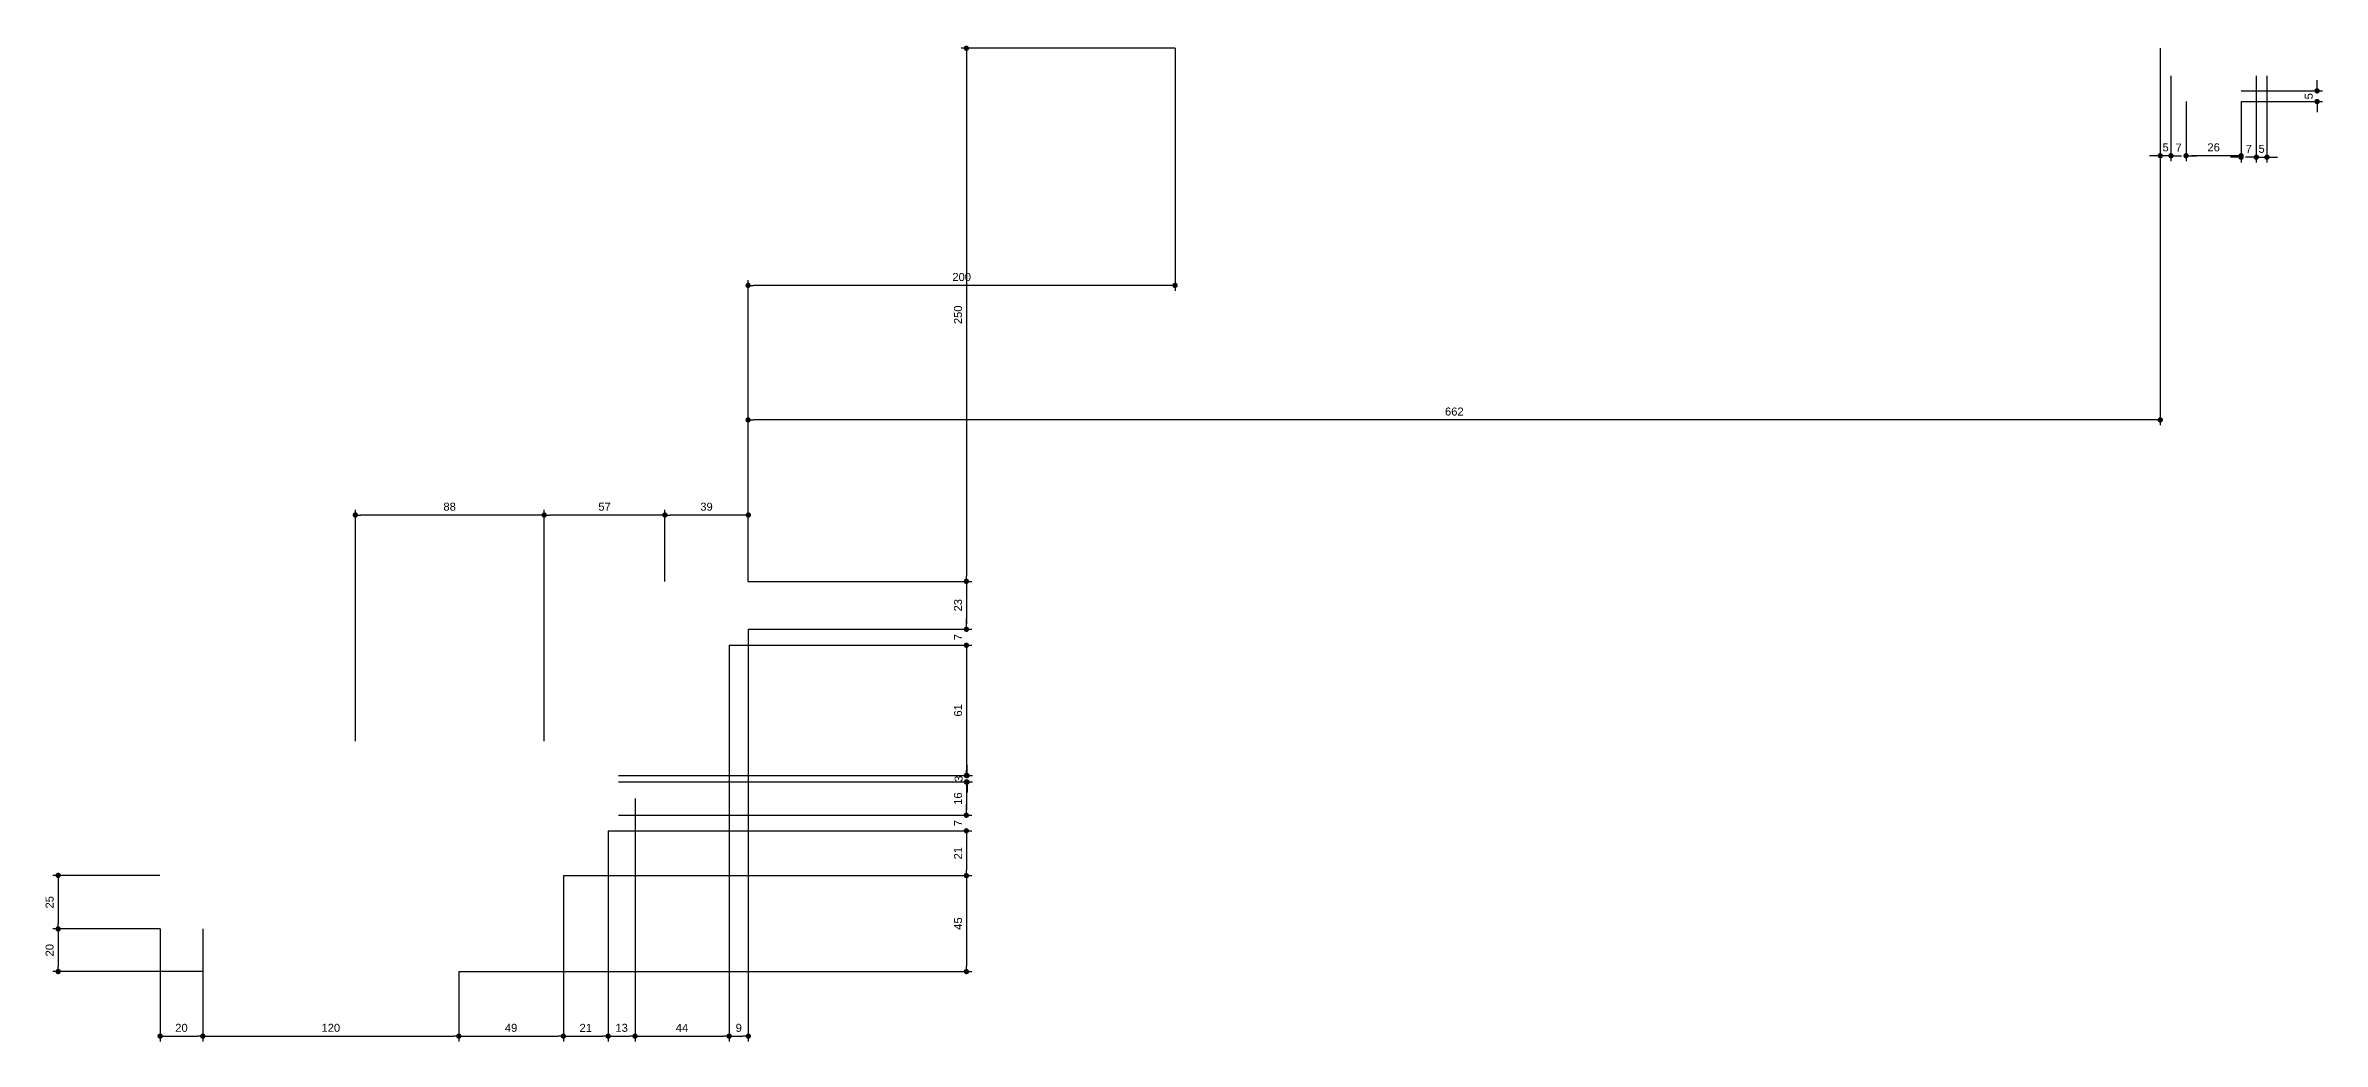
# Model space of a CAD drawing. Header units: inches. Extents: x 193287 to 241687, y 437648 to 550079.
# Drawn here: x 227096 to 228163, y 468530 to 468997 of the extents above; entities that cross this region are included whole.
import ezdxf

# ---------------------------------------------------------------- set-up
doc = ezdxf.new("R2010")
doc.units = ezdxf.units.IN
doc.header["$MEASUREMENT"] = 0
doc.layers.add('A-DIMESNION-1', color=7, linetype='Continuous')
doc.styles.get("Standard").update_dxf_attribs({"font": 'arial.ttf'})
doc.dimstyles.new('CQ 2.5', dxfattribs={"dimscale": 0.025, "dimtxt": 150, "dimasz": 100, "dimexe": 100, "dimexo": 0, "dimgap": 80, "dimtad": 1, "dimdec": 0, "dimzin": 0, "dimdsep": 46, "dimtxsty": 'Standard', "dimblk": 'DOT', "dimcen": 100, "dimclrd": 250, "dimclre": 250, "dimclrt": 3, "dimadec": 0, "dimazin": 0, "dimtfac": 1, "dimtdec": 0, "dimtofl": 0, "dimtmove": 0, "dimatfit": 3, "dimfxl": 1, "dimtolj": 1, "dimtzin": 0, "dimlwd": -1, "dimarcsym": 0})

# ---------------------------------------------------------------- blocks, each defined once
blk = doc.blocks.new('_Dot')
at = {"color": 0, "linetype": 'ByBlock', "lineweight": -2}
blk.add_line((-0.5, 0), (-1, 0), dxfattribs=at)
at = {"color": 0, "linetype": 'ByBlock', "const_width": 0.5}
blk.add_lwpolyline([(-0.25, 0, 1), (0.25, 0, 1)], format="xyb", close=True, dxfattribs=at)
blk = doc.blocks.new('*D4582')
at = {"layer": 'A-DIMESNION-1', "color": 250, "ltscale": 0.05, "transparency": 16777216}
for p, q in [((222487.4, 431751.1), (222487.4, 431753.6)), ((222487.4, 431741.1), (222487.4, 431738.6))]:
    blk.add_line(p, q, dxfattribs=at)
at = {"layer": 'A-DIMESNION-1', "color": 250, "lineweight": -2, "ltscale": 0.05, "transparency": 16777216}
for p, q in [((222451.8, 431748.6), (222489.9, 431748.6)), ((222451.8, 431743.6), (222489.9, 431743.6))]:
    blk.add_line(p, q, dxfattribs=at)
at = {"layer": 'Defpoints', "color": 0, "linetype": 'Continuous', "ltscale": 0.05, "transparency": 16777216}
for p in [(222451.8, 431748.6, 0), (222451.8, 431743.6, 0), (222487.4, 431743.6)]:
    blk.add_point(p, dxfattribs=at)
at = {"layer": 'A-DIMESNION-1', "color": 250, "linetype": 'Continuous', "ltscale": 0.05, "transparency": 16777216, "xscale": 2.5, "yscale": 2.5, "zscale": 2.5}
for p, rotation in [((222487.4, 431748.6), 270), ((222487.4, 431743.6), 90)]:
    blk.add_blockref('_Dot', p, dxfattribs=dict(at, rotation=rotation))
at = {"layer": 'A-DIMESNION-1', "color": 3, "linetype": 'Continuous', "ltscale": 0.05, "transparency": 16777216, "insert": (222483.5, 431746.1), "char_height": 3.75, "attachment_point": 5, "rotation": 90}
blk.add_mtext('\\A1;5', dxfattribs=at)
blk = doc.blocks.new('*D4581')
at = {"layer": 'A-DIMESNION-1', "color": 250, "lineweight": -2, "ltscale": 0.05, "transparency": 16777216}
for p, q in [((222458.9, 431755.7), (222458.9, 431715)), ((222463.9, 431755.7), (222463.9, 431715))]:
    blk.add_line(p, q, dxfattribs=at)
at = {"layer": 'A-DIMESNION-1', "color": 250, "ltscale": 0.05, "transparency": 16777216}
for p, q in [((222456.4, 431717.5), (222453.9, 431717.5)), ((222466.4, 431717.5), (222468.9, 431717.5))]:
    blk.add_line(p, q, dxfattribs=at)
at = {"layer": 'Defpoints', "color": 0, "linetype": 'Continuous', "ltscale": 0.05, "transparency": 16777216}
for p in [(222458.9, 431755.7, 0), (222463.9, 431755.7, 0), (222458.9, 431717.5)]:
    blk.add_point(p, dxfattribs=at)
at = {"layer": 'A-DIMESNION-1', "color": 250, "linetype": 'Continuous', "ltscale": 0.05, "transparency": 16777216, "xscale": 2.5, "yscale": 2.5, "zscale": 2.5}
blk.add_blockref('_Dot', (222458.9, 431717.5), dxfattribs=at)
at = {"layer": 'A-DIMESNION-1', "color": 250, "linetype": 'Continuous', "ltscale": 0.05, "transparency": 16777216, "xscale": 2.5, "yscale": 2.5, "zscale": 2.5, "rotation": 180}
blk.add_blockref('_Dot', (222463.9, 431717.5), dxfattribs=at)
at = {"layer": 'A-DIMESNION-1', "color": 3, "linetype": 'Continuous', "ltscale": 0.05, "transparency": 16777216, "insert": (222461.4, 431721.4), "char_height": 3.75, "attachment_point": 5}
blk.add_mtext('\\A1;5', dxfattribs=at)
blk = doc.blocks.new('*D4580')
at = {"layer": 'A-DIMESNION-1', "color": 250, "lineweight": -2, "ltscale": 0.05, "transparency": 16777216}
for p, q in [((222458.9, 431755.7), (222458.9, 431715)), ((222451.8, 431743.6), (222451.8, 431715))]:
    blk.add_line(p, q, dxfattribs=at)
at = {"layer": 'A-DIMESNION-1', "color": 250, "ltscale": 0.05, "transparency": 16777216}
for p, q in [((222449.3, 431717.5), (222446.8, 431717.5)), ((222461.4, 431717.5), (222463.9, 431717.5))]:
    blk.add_line(p, q, dxfattribs=at)
at = {"layer": 'Defpoints', "color": 0, "linetype": 'Continuous', "ltscale": 0.05, "transparency": 16777216}
for p in [(222458.9, 431755.7, 0), (222451.8, 431743.6), (222451.8, 431717.5)]:
    blk.add_point(p, dxfattribs=at)
at = {"layer": 'A-DIMESNION-1', "color": 250, "linetype": 'Continuous', "ltscale": 0.05, "transparency": 16777216, "xscale": 2.5, "yscale": 2.5, "zscale": 2.5}
blk.add_blockref('_Dot', (222451.8, 431717.5), dxfattribs=at)
at = {"layer": 'A-DIMESNION-1', "color": 250, "linetype": 'Continuous', "ltscale": 0.05, "transparency": 16777216, "xscale": 2.5, "yscale": 2.5, "zscale": 2.5, "rotation": 180}
blk.add_blockref('_Dot', (222458.9, 431717.5), dxfattribs=at)
at = {"layer": 'A-DIMESNION-1', "color": 3, "linetype": 'Continuous', "ltscale": 0.05, "transparency": 16777216, "insert": (222455.4, 431721.4), "char_height": 3.75, "attachment_point": 5}
blk.add_mtext('\\A1;7', dxfattribs=at)
blk = doc.blocks.new('*D4579')
at = {"layer": 'A-DIMESNION-1', "color": 250, "lineweight": -2, "ltscale": 0.05, "transparency": 16777216}
for p, q in [((222426, 431743.6), (222426, 431715.7)), ((222451.8, 431743.6), (222451.8, 431715.7))]:
    blk.add_line(p, q, dxfattribs=at)
at = {"layer": 'A-DIMESNION-1', "color": 250, "ltscale": 0.05, "transparency": 16777216}
blk.add_line((222449.3, 431718.2), (222428.5, 431718.2), dxfattribs=at)
at = {"layer": 'Defpoints', "color": 0, "linetype": 'Continuous', "ltscale": 0.05, "transparency": 16777216}
for p in [(222426, 431743.6, 0), (222451.8, 431743.6), (222426, 431718.2)]:
    blk.add_point(p, dxfattribs=at)
at = {"layer": 'A-DIMESNION-1', "color": 250, "linetype": 'Continuous', "ltscale": 0.05, "transparency": 16777216, "xscale": 2.5, "yscale": 2.5, "zscale": 2.5, "rotation": 180}
blk.add_blockref('_Dot', (222426, 431718.2), dxfattribs=at)
at = {"layer": 'A-DIMESNION-1', "color": 250, "linetype": 'Continuous', "ltscale": 0.05, "transparency": 16777216, "xscale": 2.5, "yscale": 2.5, "zscale": 2.5}
blk.add_blockref('_Dot', (222451.8, 431718.2), dxfattribs=at)
at = {"layer": 'A-DIMESNION-1', "color": 3, "linetype": 'Continuous', "ltscale": 0.05, "transparency": 16777216, "insert": (222438.9, 431722.1), "char_height": 3.75, "attachment_point": 5}
blk.add_mtext('\\A1;26', dxfattribs=at)
blk = doc.blocks.new('*D4578')
at = {"layer": 'A-DIMESNION-1', "color": 250, "lineweight": -2, "ltscale": 0.05, "transparency": 16777216}
for p, q in [((222418.9, 431755.7), (222418.9, 431715.7)), ((222426, 431743.6), (222426, 431715.7))]:
    blk.add_line(p, q, dxfattribs=at)
at = {"layer": 'A-DIMESNION-1', "color": 250, "ltscale": 0.05, "transparency": 16777216}
for p, q in [((222416.4, 431718.2), (222413.9, 431718.2)), ((222428.5, 431718.2), (222431, 431718.2))]:
    blk.add_line(p, q, dxfattribs=at)
at = {"layer": 'Defpoints', "color": 0, "linetype": 'Continuous', "ltscale": 0.05, "transparency": 16777216}
for p in [(222418.9, 431755.7, 0), (222426, 431743.6, 0), (222418.9, 431718.2)]:
    blk.add_point(p, dxfattribs=at)
at = {"layer": 'A-DIMESNION-1', "color": 250, "linetype": 'Continuous', "ltscale": 0.05, "transparency": 16777216, "xscale": 2.5, "yscale": 2.5, "zscale": 2.5}
blk.add_blockref('_Dot', (222418.9, 431718.2), dxfattribs=at)
at = {"layer": 'A-DIMESNION-1', "color": 250, "linetype": 'Continuous', "ltscale": 0.05, "transparency": 16777216, "xscale": 2.5, "yscale": 2.5, "zscale": 2.5, "rotation": 180}
blk.add_blockref('_Dot', (222426, 431718.2), dxfattribs=at)
at = {"layer": 'A-DIMESNION-1', "color": 3, "linetype": 'Continuous', "ltscale": 0.05, "transparency": 16777216, "insert": (222422.5, 431722), "char_height": 3.75, "attachment_point": 5}
blk.add_mtext('\\A1;7', dxfattribs=at)
blk = doc.blocks.new('*D4577')
at = {"layer": 'A-DIMESNION-1', "color": 250, "lineweight": -2, "ltscale": 0.05, "transparency": 16777216}
for p, q in [((222413.9, 431755.7), (222413.9, 431715.7)), ((222418.9, 431755.7), (222418.9, 431715.7))]:
    blk.add_line(p, q, dxfattribs=at)
at = {"layer": 'A-DIMESNION-1', "color": 250, "ltscale": 0.05, "transparency": 16777216}
for p, q in [((222411.4, 431718.2), (222408.9, 431718.2)), ((222421.4, 431718.2), (222423.9, 431718.2))]:
    blk.add_line(p, q, dxfattribs=at)
at = {"layer": 'Defpoints', "color": 0, "linetype": 'Continuous', "ltscale": 0.05, "transparency": 16777216}
for p in [(222413.9, 431755.7, 0), (222418.9, 431755.7, 0), (222413.9, 431718.2)]:
    blk.add_point(p, dxfattribs=at)
at = {"layer": 'A-DIMESNION-1', "color": 250, "linetype": 'Continuous', "ltscale": 0.05, "transparency": 16777216, "xscale": 2.5, "yscale": 2.5, "zscale": 2.5}
blk.add_blockref('_Dot', (222413.9, 431718.2), dxfattribs=at)
at = {"layer": 'A-DIMESNION-1', "color": 250, "linetype": 'Continuous', "ltscale": 0.05, "transparency": 16777216, "xscale": 2.5, "yscale": 2.5, "zscale": 2.5, "rotation": 180}
blk.add_blockref('_Dot', (222418.9, 431718.2), dxfattribs=at)
at = {"layer": 'A-DIMESNION-1', "color": 3, "linetype": 'Continuous', "ltscale": 0.05, "transparency": 16777216, "insert": (222416.4, 431722.1), "char_height": 3.75, "attachment_point": 5}
blk.add_mtext('\\A1;5', dxfattribs=at)
blk = doc.blocks.new('*D4576')
at = {"layer": 'A-DIMESNION-1', "color": 250, "lineweight": -2, "ltscale": 0.05, "transparency": 16777216}
for p, q in [((221952.1, 431768.6), (221851.8, 431768.6)), ((221752, 431518.6), (221856.8, 431518.6))]:
    blk.add_line(p, q, dxfattribs=at)
at = {"layer": 'A-DIMESNION-1', "color": 250, "ltscale": 0.05, "transparency": 16777216}
blk.add_line((221854.3, 431766.1), (221854.3, 431521.1), dxfattribs=at)
at = {"layer": 'Defpoints', "color": 0, "linetype": 'Continuous', "ltscale": 0.05, "transparency": 16777216}
for p in [(221952.1, 431768.6, 0), (221752, 431518.6, 0), (221854.3, 431518.6)]:
    blk.add_point(p, dxfattribs=at)
at = {"layer": 'A-DIMESNION-1', "color": 250, "linetype": 'Continuous', "ltscale": 0.05, "transparency": 16777216, "xscale": 2.5, "yscale": 2.5, "zscale": 2.5}
for p, rotation in [((221854.3, 431768.6), 90), ((221854.3, 431518.6), 270)]:
    blk.add_blockref('_Dot', p, dxfattribs=dict(at, rotation=rotation))
at = {"layer": 'A-DIMESNION-1', "color": 3, "linetype": 'Continuous', "ltscale": 0.05, "transparency": 16777216, "insert": (221850.4, 431643.6), "char_height": 3.75, "attachment_point": 5, "rotation": 90}
blk.add_mtext('\\A1;250', dxfattribs=at)
blk = doc.blocks.new('*D4575')
at = {"layer": 'A-DIMESNION-1', "color": 250, "lineweight": -2, "ltscale": 0.05, "transparency": 16777216}
for p, q in [((221752, 431518.6), (221856.8, 431518.6)), ((221752, 431496.1), (221856.8, 431496.1))]:
    blk.add_line(p, q, dxfattribs=at)
at = {"layer": 'A-DIMESNION-1', "color": 250, "ltscale": 0.05, "transparency": 16777216}
blk.add_line((221854.3, 431516.1), (221854.3, 431498.6), dxfattribs=at)
at = {"layer": 'Defpoints', "color": 0, "linetype": 'Continuous', "ltscale": 0.05, "transparency": 16777216}
for p in [(221752, 431518.6, 0), (221752, 431496.1, 0), (221854.3, 431496.1)]:
    blk.add_point(p, dxfattribs=at)
at = {"layer": 'A-DIMESNION-1', "color": 250, "linetype": 'Continuous', "ltscale": 0.05, "transparency": 16777216, "xscale": 2.5, "yscale": 2.5, "zscale": 2.5}
for p, rotation in [((221854.3, 431518.6), 90), ((221854.3, 431496.1), 270)]:
    blk.add_blockref('_Dot', p, dxfattribs=dict(at, rotation=rotation))
at = {"layer": 'A-DIMESNION-1', "color": 3, "linetype": 'Continuous', "ltscale": 0.05, "transparency": 16777216, "insert": (221850.4, 431507.4), "char_height": 3.75, "attachment_point": 5, "rotation": 90}
blk.add_mtext('\\A1;23', dxfattribs=at)
blk = doc.blocks.new('*D4574')
at = {"layer": 'A-DIMESNION-1', "color": 250, "lineweight": -2, "ltscale": 0.05, "transparency": 16777216}
for p, q in [((221752, 431496.1), (221856.8, 431496.1)), ((221743.1, 431488.6), (221856.8, 431488.6))]:
    blk.add_line(p, q, dxfattribs=at)
at = {"layer": 'A-DIMESNION-1', "color": 250, "ltscale": 0.05, "transparency": 16777216}
for p, q in [((221854.3, 431498.6), (221854.3, 431501.1)), ((221854.3, 431486.1), (221854.3, 431483.6))]:
    blk.add_line(p, q, dxfattribs=at)
at = {"layer": 'Defpoints', "color": 0, "linetype": 'Continuous', "ltscale": 0.05, "transparency": 16777216}
for p in [(221752, 431496.1, 0), (221743.1, 431488.6, 0), (221854.3, 431488.6)]:
    blk.add_point(p, dxfattribs=at)
at = {"layer": 'A-DIMESNION-1', "color": 250, "linetype": 'Continuous', "ltscale": 0.05, "transparency": 16777216, "xscale": 2.5, "yscale": 2.5, "zscale": 2.5}
for p, rotation in [((221854.3, 431496.1), 270), ((221854.3, 431488.6), 90)]:
    blk.add_blockref('_Dot', p, dxfattribs=dict(at, rotation=rotation))
at = {"layer": 'A-DIMESNION-1', "color": 3, "linetype": 'Continuous', "ltscale": 0.05, "transparency": 16777216, "insert": (221850.4, 431492.4), "char_height": 3.75, "attachment_point": 5, "rotation": 90}
blk.add_mtext('\\A1;7', dxfattribs=at)
blk = doc.blocks.new('*D4573')
at = {"layer": 'A-DIMESNION-1', "color": 250, "lineweight": -2, "ltscale": 0.05, "transparency": 16777216}
for p, q in [((221743.1, 431488.6), (221856.8, 431488.6)), ((221691.2, 431427.5), (221856.8, 431427.5))]:
    blk.add_line(p, q, dxfattribs=at)
at = {"layer": 'A-DIMESNION-1', "color": 250, "ltscale": 0.05, "transparency": 16777216}
blk.add_line((221854.3, 431486.1), (221854.3, 431430), dxfattribs=at)
at = {"layer": 'Defpoints', "color": 0, "linetype": 'Continuous', "ltscale": 0.05, "transparency": 16777216}
for p in [(221743.1, 431488.6, 0), (221691.2, 431427.5, 0), (221854.3, 431427.5)]:
    blk.add_point(p, dxfattribs=at)
at = {"layer": 'A-DIMESNION-1', "color": 250, "linetype": 'Continuous', "ltscale": 0.05, "transparency": 16777216, "xscale": 2.5, "yscale": 2.5, "zscale": 2.5}
for p, rotation in [((221854.3, 431488.6), 90), ((221854.3, 431427.5), 270)]:
    blk.add_blockref('_Dot', p, dxfattribs=dict(at, rotation=rotation))
at = {"layer": 'A-DIMESNION-1', "color": 3, "linetype": 'Continuous', "ltscale": 0.05, "transparency": 16777216, "insert": (221850.4, 431458.1), "char_height": 3.75, "attachment_point": 5, "rotation": 90}
blk.add_mtext('\\A1;61', dxfattribs=at)
blk = doc.blocks.new('*D4572')
at = {"layer": 'A-DIMESNION-1', "color": 250, "ltscale": 0.05, "transparency": 16777216}
for p, q in [((221854.6, 431430), (221854.6, 431432.5)), ((221854.6, 431422), (221854.6, 431419.5))]:
    blk.add_line(p, q, dxfattribs=at)
at = {"layer": 'A-DIMESNION-1', "color": 250, "lineweight": -2, "ltscale": 0.05, "transparency": 16777216}
for p, q in [((221691.2, 431427.5), (221857.1, 431427.5)), ((221691.2, 431424.5), (221857.1, 431424.5))]:
    blk.add_line(p, q, dxfattribs=at)
at = {"layer": 'Defpoints', "color": 0, "linetype": 'Continuous', "ltscale": 0.05, "transparency": 16777216}
for p in [(221691.2, 431427.5, 0), (221691.2, 431424.5, 0), (221854.6, 431424.5)]:
    blk.add_point(p, dxfattribs=at)
at = {"layer": 'A-DIMESNION-1', "color": 250, "linetype": 'Continuous', "ltscale": 0.05, "transparency": 16777216, "xscale": 2.5, "yscale": 2.5, "zscale": 2.5}
for p, rotation in [((221854.6, 431427.5), 270), ((221854.6, 431424.5), 90)]:
    blk.add_blockref('_Dot', p, dxfattribs=dict(at, rotation=rotation))
at = {"layer": 'A-DIMESNION-1', "color": 3, "linetype": 'Continuous', "ltscale": 0.05, "transparency": 16777216, "insert": (221850.7, 431426), "char_height": 3.75, "attachment_point": 5, "rotation": 90}
blk.add_mtext('\\A1;3', dxfattribs=at)
blk = doc.blocks.new('*D4571')
at = {"layer": 'A-DIMESNION-1', "color": 250, "lineweight": -2, "ltscale": 0.05, "transparency": 16777216}
for p, q in [((221691.2, 431424.5), (221856.8, 431424.5)), ((221691.2, 431408.9), (221856.8, 431408.9))]:
    blk.add_line(p, q, dxfattribs=at)
at = {"layer": 'A-DIMESNION-1', "color": 250, "ltscale": 0.05, "transparency": 16777216}
blk.add_line((221854.3, 431422), (221854.3, 431411.4), dxfattribs=at)
at = {"layer": 'Defpoints', "color": 0, "linetype": 'Continuous', "ltscale": 0.05, "transparency": 16777216}
for p in [(221691.2, 431424.5, 0), (221691.2, 431408.9, 0), (221854.3, 431408.9)]:
    blk.add_point(p, dxfattribs=at)
at = {"layer": 'A-DIMESNION-1', "color": 250, "linetype": 'Continuous', "ltscale": 0.05, "transparency": 16777216, "xscale": 2.5, "yscale": 2.5, "zscale": 2.5}
for p, rotation in [((221854.3, 431424.5), 90), ((221854.3, 431408.9), 270)]:
    blk.add_blockref('_Dot', p, dxfattribs=dict(at, rotation=rotation))
at = {"layer": 'A-DIMESNION-1', "color": 3, "linetype": 'Continuous', "ltscale": 0.05, "transparency": 16777216, "insert": (221850.4, 431416.7), "char_height": 3.75, "attachment_point": 5, "rotation": 90}
blk.add_mtext('\\A1;16', dxfattribs=at)
blk = doc.blocks.new('*D4570')
at = {"layer": 'A-DIMESNION-1', "color": 250, "lineweight": -2, "ltscale": 0.05, "transparency": 16777216}
for p, q in [((221691.2, 431408.9), (221856.8, 431408.9)), ((221686.4, 431401.6), (221856.8, 431401.6))]:
    blk.add_line(p, q, dxfattribs=at)
at = {"layer": 'A-DIMESNION-1', "color": 250, "ltscale": 0.05, "transparency": 16777216}
for p, q in [((221854.3, 431411.4), (221854.3, 431413.9)), ((221854.3, 431399.1), (221854.3, 431396.6))]:
    blk.add_line(p, q, dxfattribs=at)
at = {"layer": 'Defpoints', "color": 0, "linetype": 'Continuous', "ltscale": 0.05, "transparency": 16777216}
for p in [(221691.2, 431408.9, 0), (221686.4, 431401.6, 0), (221854.3, 431401.6)]:
    blk.add_point(p, dxfattribs=at)
at = {"layer": 'A-DIMESNION-1', "color": 250, "linetype": 'Continuous', "ltscale": 0.05, "transparency": 16777216, "xscale": 2.5, "yscale": 2.5, "zscale": 2.5}
for p, rotation in [((221854.3, 431408.9), 270), ((221854.3, 431401.6), 90)]:
    blk.add_blockref('_Dot', p, dxfattribs=dict(at, rotation=rotation))
at = {"layer": 'A-DIMESNION-1', "color": 3, "linetype": 'Continuous', "ltscale": 0.05, "transparency": 16777216, "insert": (221850.4, 431405.2), "char_height": 3.75, "attachment_point": 5, "rotation": 90}
blk.add_mtext('\\A1;7', dxfattribs=at)
blk = doc.blocks.new('*D4569')
at = {"layer": 'A-DIMESNION-1', "color": 250, "lineweight": -2, "ltscale": 0.05, "transparency": 16777216}
for p, q in [((221686.4, 431401.6), (221856.8, 431401.6)), ((221665.4, 431380.6), (221856.8, 431380.6))]:
    blk.add_line(p, q, dxfattribs=at)
at = {"layer": 'A-DIMESNION-1', "color": 250, "ltscale": 0.05, "transparency": 16777216}
blk.add_line((221854.3, 431399.1), (221854.3, 431383.1), dxfattribs=at)
at = {"layer": 'Defpoints', "color": 0, "linetype": 'Continuous', "ltscale": 0.05, "transparency": 16777216}
for p in [(221686.4, 431401.6, 0), (221665.4, 431380.6, 0), (221854.3, 431380.6)]:
    blk.add_point(p, dxfattribs=at)
at = {"layer": 'A-DIMESNION-1', "color": 250, "linetype": 'Continuous', "ltscale": 0.05, "transparency": 16777216, "xscale": 2.5, "yscale": 2.5, "zscale": 2.5}
for p, rotation in [((221854.3, 431401.6), 90), ((221854.3, 431380.6), 270)]:
    blk.add_blockref('_Dot', p, dxfattribs=dict(at, rotation=rotation))
at = {"layer": 'A-DIMESNION-1', "color": 3, "linetype": 'Continuous', "ltscale": 0.05, "transparency": 16777216, "insert": (221850.4, 431391.1), "char_height": 3.75, "attachment_point": 5, "rotation": 90}
blk.add_mtext('\\A1;21', dxfattribs=at)
blk = doc.blocks.new('*D4568')
at = {"layer": 'A-DIMESNION-1', "color": 250, "lineweight": -2, "ltscale": 0.05, "transparency": 16777216}
for p, q in [((221665.4, 431380.6), (221856.8, 431380.6)), ((221616.4, 431335.6), (221856.8, 431335.6))]:
    blk.add_line(p, q, dxfattribs=at)
at = {"layer": 'A-DIMESNION-1', "color": 250, "ltscale": 0.05, "transparency": 16777216}
blk.add_line((221854.3, 431378.1), (221854.3, 431338.1), dxfattribs=at)
at = {"layer": 'Defpoints', "color": 0, "linetype": 'Continuous', "ltscale": 0.05, "transparency": 16777216}
for p in [(221665.4, 431380.6, 0), (221616.4, 431335.6, 0), (221854.3, 431335.6)]:
    blk.add_point(p, dxfattribs=at)
at = {"layer": 'A-DIMESNION-1', "color": 250, "linetype": 'Continuous', "ltscale": 0.05, "transparency": 16777216, "xscale": 2.5, "yscale": 2.5, "zscale": 2.5}
for p, rotation in [((221854.3, 431380.6), 90), ((221854.3, 431335.6), 270)]:
    blk.add_blockref('_Dot', p, dxfattribs=dict(at, rotation=rotation))
at = {"layer": 'A-DIMESNION-1', "color": 3, "linetype": 'Continuous', "ltscale": 0.05, "transparency": 16777216, "insert": (221850.4, 431358.1), "char_height": 3.75, "attachment_point": 5, "rotation": 90}
blk.add_mtext('\\A1;45', dxfattribs=at)
blk = doc.blocks.new('*D4567')
at = {"layer": 'A-DIMESNION-1', "color": 250, "lineweight": -2, "ltscale": 0.05, "transparency": 16777216}
for p, q in [((221713, 431518.6), (221713, 431552.2)), ((221752.1, 431518.6), (221752.1, 431552.2))]:
    blk.add_line(p, q, dxfattribs=at)
at = {"layer": 'A-DIMESNION-1', "color": 250, "ltscale": 0.05, "transparency": 16777216}
blk.add_line((221749.6, 431549.7), (221715.5, 431549.7), dxfattribs=at)
at = {"layer": 'Defpoints', "color": 0, "linetype": 'Continuous', "ltscale": 0.05, "transparency": 16777216}
for p in [(221713, 431549.7), (221713, 431518.6, 0), (221752.1, 431518.6)]:
    blk.add_point(p, dxfattribs=at)
at = {"layer": 'A-DIMESNION-1', "color": 250, "linetype": 'Continuous', "ltscale": 0.05, "transparency": 16777216, "xscale": 2.5, "yscale": 2.5, "zscale": 2.5, "rotation": 180}
blk.add_blockref('_Dot', (221713, 431549.7), dxfattribs=at)
at = {"layer": 'A-DIMESNION-1', "color": 250, "linetype": 'Continuous', "ltscale": 0.05, "transparency": 16777216, "xscale": 2.5, "yscale": 2.5, "zscale": 2.5}
blk.add_blockref('_Dot', (221752.1, 431549.7), dxfattribs=at)
at = {"layer": 'A-DIMESNION-1', "color": 3, "linetype": 'Continuous', "ltscale": 0.05, "transparency": 16777216, "insert": (221732.5, 431553.6), "char_height": 3.75, "attachment_point": 5}
blk.add_mtext('\\A1;39', dxfattribs=at)
blk = doc.blocks.new('*D4566')
at = {"layer": 'A-DIMESNION-1', "color": 250, "lineweight": -2, "ltscale": 0.05, "transparency": 16777216}
for p, q in [((221656.4, 431443.6), (221656.4, 431552.2)), ((221713, 431518.6), (221713, 431552.2))]:
    blk.add_line(p, q, dxfattribs=at)
at = {"layer": 'A-DIMESNION-1', "color": 250, "ltscale": 0.05, "transparency": 16777216}
blk.add_line((221710.5, 431549.7), (221658.9, 431549.7), dxfattribs=at)
at = {"layer": 'Defpoints', "color": 0, "linetype": 'Continuous', "ltscale": 0.05, "transparency": 16777216}
for p in [(221656.4, 431549.7), (221713, 431518.6, 0), (221656.4, 431443.6, 0)]:
    blk.add_point(p, dxfattribs=at)
at = {"layer": 'A-DIMESNION-1', "color": 250, "linetype": 'Continuous', "ltscale": 0.05, "transparency": 16777216, "xscale": 2.5, "yscale": 2.5, "zscale": 2.5, "rotation": 180}
blk.add_blockref('_Dot', (221656.4, 431549.7), dxfattribs=at)
at = {"layer": 'A-DIMESNION-1', "color": 250, "linetype": 'Continuous', "ltscale": 0.05, "transparency": 16777216, "xscale": 2.5, "yscale": 2.5, "zscale": 2.5}
blk.add_blockref('_Dot', (221713, 431549.7), dxfattribs=at)
at = {"layer": 'A-DIMESNION-1', "color": 3, "linetype": 'Continuous', "ltscale": 0.05, "transparency": 16777216, "insert": (221684.7, 431553.6), "char_height": 3.75, "attachment_point": 5}
blk.add_mtext('\\A1;57', dxfattribs=at)
blk = doc.blocks.new('*D4565')
at = {"layer": 'A-DIMESNION-1', "color": 250, "lineweight": -2, "ltscale": 0.05, "transparency": 16777216}
for p, q in [((221567.9, 431443.6), (221567.9, 431552.2)), ((221656.4, 431443.6), (221656.4, 431552.2))]:
    blk.add_line(p, q, dxfattribs=at)
at = {"layer": 'A-DIMESNION-1', "color": 250, "ltscale": 0.05, "transparency": 16777216}
blk.add_line((221653.9, 431549.7), (221570.4, 431549.7), dxfattribs=at)
at = {"layer": 'Defpoints', "color": 0, "linetype": 'Continuous', "ltscale": 0.05, "transparency": 16777216}
for p in [(221567.9, 431549.7), (221567.9, 431443.6, 0), (221656.4, 431443.6, 0)]:
    blk.add_point(p, dxfattribs=at)
at = {"layer": 'A-DIMESNION-1', "color": 250, "linetype": 'Continuous', "ltscale": 0.05, "transparency": 16777216, "xscale": 2.5, "yscale": 2.5, "zscale": 2.5, "rotation": 180}
blk.add_blockref('_Dot', (221567.9, 431549.7), dxfattribs=at)
at = {"layer": 'A-DIMESNION-1', "color": 250, "linetype": 'Continuous', "ltscale": 0.05, "transparency": 16777216, "xscale": 2.5, "yscale": 2.5, "zscale": 2.5}
blk.add_blockref('_Dot', (221656.4, 431549.7), dxfattribs=at)
at = {"layer": 'A-DIMESNION-1', "color": 3, "linetype": 'Continuous', "ltscale": 0.05, "transparency": 16777216, "insert": (221612.1, 431553.6), "char_height": 3.75, "attachment_point": 5}
blk.add_mtext('\\A1;88', dxfattribs=at)
blk = doc.blocks.new('*D4564')
at = {"layer": 'A-DIMESNION-1', "color": 250, "lineweight": -2, "ltscale": 0.05, "transparency": 16777216}
for p, q in [((221476.3, 431380.7), (221426.1, 431380.7)), ((221476.4, 431355.6), (221426.1, 431355.6))]:
    blk.add_line(p, q, dxfattribs=at)
at = {"layer": 'A-DIMESNION-1', "color": 250, "ltscale": 0.05, "transparency": 16777216}
blk.add_line((221428.6, 431378.2), (221428.6, 431358.1), dxfattribs=at)
at = {"layer": 'Defpoints', "color": 0, "linetype": 'Continuous', "ltscale": 0.05, "transparency": 16777216}
for p in [(221476.3, 431380.7, 0), (221428.6, 431355.6), (221476.4, 431355.6, 0)]:
    blk.add_point(p, dxfattribs=at)
at = {"layer": 'A-DIMESNION-1', "color": 250, "linetype": 'Continuous', "ltscale": 0.05, "transparency": 16777216, "xscale": 2.5, "yscale": 2.5, "zscale": 2.5}
for p, rotation in [((221428.6, 431380.7), 90), ((221428.6, 431355.6), 270)]:
    blk.add_blockref('_Dot', p, dxfattribs=dict(at, rotation=rotation))
at = {"layer": 'A-DIMESNION-1', "color": 3, "linetype": 'Continuous', "ltscale": 0.05, "transparency": 16777216, "insert": (221424.6, 431368.1), "char_height": 3.75, "attachment_point": 5, "rotation": 90}
blk.add_mtext('\\A1;25', dxfattribs=at)
blk = doc.blocks.new('*D4563')
at = {"layer": 'A-DIMESNION-1', "color": 250, "lineweight": -2, "ltscale": 0.05, "transparency": 16777216}
for p, q in [((221476.4, 431355.6), (221426.1, 431355.6)), ((221496.4, 431335.6), (221426.1, 431335.6))]:
    blk.add_line(p, q, dxfattribs=at)
at = {"layer": 'A-DIMESNION-1', "color": 250, "ltscale": 0.05, "transparency": 16777216}
blk.add_line((221428.6, 431353.1), (221428.6, 431338.1), dxfattribs=at)
at = {"layer": 'Defpoints', "color": 0, "linetype": 'Continuous', "ltscale": 0.05, "transparency": 16777216}
for p in [(221476.4, 431355.6, 0), (221428.6, 431335.6), (221496.4, 431335.6, 0)]:
    blk.add_point(p, dxfattribs=at)
at = {"layer": 'A-DIMESNION-1', "color": 250, "linetype": 'Continuous', "ltscale": 0.05, "transparency": 16777216, "xscale": 2.5, "yscale": 2.5, "zscale": 2.5}
for p, rotation in [((221428.6, 431355.6), 90), ((221428.6, 431335.6), 270)]:
    blk.add_blockref('_Dot', p, dxfattribs=dict(at, rotation=rotation))
at = {"layer": 'A-DIMESNION-1', "color": 3, "linetype": 'Continuous', "ltscale": 0.05, "transparency": 16777216, "insert": (221424.6, 431345.6), "char_height": 3.75, "attachment_point": 5, "rotation": 90}
blk.add_mtext('\\A1;20', dxfattribs=at)
blk = doc.blocks.new('*D4562')
at = {"layer": 'A-DIMESNION-1', "color": 250, "lineweight": -2, "ltscale": 0.05, "transparency": 16777216}
for p, q in [((221476.4, 431355.6), (221476.4, 431302.8)), ((221496.4, 431355.6), (221496.4, 431302.8))]:
    blk.add_line(p, q, dxfattribs=at)
at = {"layer": 'A-DIMESNION-1', "color": 250, "ltscale": 0.05, "transparency": 16777216}
blk.add_line((221478.9, 431305.3), (221493.9, 431305.3), dxfattribs=at)
at = {"layer": 'Defpoints', "color": 0, "linetype": 'Continuous', "ltscale": 0.05, "transparency": 16777216}
for p in [(221476.4, 431355.6), (221496.4, 431355.6, 0), (221496.4, 431305.3)]:
    blk.add_point(p, dxfattribs=at)
at = {"layer": 'A-DIMESNION-1', "color": 250, "linetype": 'Continuous', "ltscale": 0.05, "transparency": 16777216, "xscale": 2.5, "yscale": 2.5, "zscale": 2.5, "rotation": 180}
blk.add_blockref('_Dot', (221476.4, 431305.3), dxfattribs=at)
at = {"layer": 'A-DIMESNION-1', "color": 250, "linetype": 'Continuous', "ltscale": 0.05, "transparency": 16777216, "xscale": 2.5, "yscale": 2.5, "zscale": 2.5}
blk.add_blockref('_Dot', (221496.4, 431305.3), dxfattribs=at)
at = {"layer": 'A-DIMESNION-1', "color": 3, "linetype": 'Continuous', "ltscale": 0.05, "transparency": 16777216, "insert": (221486.4, 431309.2), "char_height": 3.75, "attachment_point": 5}
blk.add_mtext('\\A1;20', dxfattribs=at)
blk = doc.blocks.new('*D4561')
at = {"layer": 'A-DIMESNION-1', "color": 250, "lineweight": -2, "ltscale": 0.05, "transparency": 16777216}
for p, q in [((221496.4, 431355.6), (221496.4, 431302.8)), ((221616.4, 431335.6), (221616.4, 431302.8))]:
    blk.add_line(p, q, dxfattribs=at)
at = {"layer": 'A-DIMESNION-1', "color": 250, "ltscale": 0.05, "transparency": 16777216}
blk.add_line((221498.9, 431305.3), (221613.9, 431305.3), dxfattribs=at)
at = {"layer": 'Defpoints', "color": 0, "linetype": 'Continuous', "ltscale": 0.05, "transparency": 16777216}
for p in [(221496.4, 431355.6, 0), (221616.4, 431335.6), (221616.4, 431305.3)]:
    blk.add_point(p, dxfattribs=at)
at = {"layer": 'A-DIMESNION-1', "color": 250, "linetype": 'Continuous', "ltscale": 0.05, "transparency": 16777216, "xscale": 2.5, "yscale": 2.5, "zscale": 2.5, "rotation": 180}
blk.add_blockref('_Dot', (221496.4, 431305.3), dxfattribs=at)
at = {"layer": 'A-DIMESNION-1', "color": 250, "linetype": 'Continuous', "ltscale": 0.05, "transparency": 16777216, "xscale": 2.5, "yscale": 2.5, "zscale": 2.5}
blk.add_blockref('_Dot', (221616.4, 431305.3), dxfattribs=at)
at = {"layer": 'A-DIMESNION-1', "color": 3, "linetype": 'Continuous', "ltscale": 0.05, "transparency": 16777216, "insert": (221556.4, 431309.2), "char_height": 3.75, "attachment_point": 5}
blk.add_mtext('\\A1;120', dxfattribs=at)
blk = doc.blocks.new('*D4560')
at = {"layer": 'A-DIMESNION-1', "color": 250, "lineweight": -2, "ltscale": 0.05, "transparency": 16777216}
for p, q in [((221665.4, 431380.6), (221665.4, 431302.8)), ((221616.4, 431335.6), (221616.4, 431302.8))]:
    blk.add_line(p, q, dxfattribs=at)
at = {"layer": 'A-DIMESNION-1', "color": 250, "ltscale": 0.05, "transparency": 16777216}
blk.add_line((221618.9, 431305.3), (221662.9, 431305.3), dxfattribs=at)
at = {"layer": 'Defpoints', "color": 0, "linetype": 'Continuous', "ltscale": 0.05, "transparency": 16777216}
for p in [(221665.4, 431380.6, 0), (221616.4, 431335.6), (221665.4, 431305.3)]:
    blk.add_point(p, dxfattribs=at)
at = {"layer": 'A-DIMESNION-1', "color": 250, "linetype": 'Continuous', "ltscale": 0.05, "transparency": 16777216, "xscale": 2.5, "yscale": 2.5, "zscale": 2.5, "rotation": 180}
blk.add_blockref('_Dot', (221616.4, 431305.3), dxfattribs=at)
at = {"layer": 'A-DIMESNION-1', "color": 250, "linetype": 'Continuous', "ltscale": 0.05, "transparency": 16777216, "xscale": 2.5, "yscale": 2.5, "zscale": 2.5}
blk.add_blockref('_Dot', (221665.4, 431305.3), dxfattribs=at)
at = {"layer": 'A-DIMESNION-1', "color": 3, "linetype": 'Continuous', "ltscale": 0.05, "transparency": 16777216, "insert": (221640.9, 431309.2), "char_height": 3.75, "attachment_point": 5}
blk.add_mtext('\\A1;49', dxfattribs=at)
blk = doc.blocks.new('*D4559')
at = {"layer": 'A-DIMESNION-1', "color": 250, "lineweight": -2, "ltscale": 0.05, "transparency": 16777216}
for p, q in [((221686.4, 431401.6), (221686.4, 431302.8)), ((221665.4, 431380.6), (221665.4, 431302.8))]:
    blk.add_line(p, q, dxfattribs=at)
at = {"layer": 'A-DIMESNION-1', "color": 250, "ltscale": 0.05, "transparency": 16777216}
blk.add_line((221667.9, 431305.3), (221683.9, 431305.3), dxfattribs=at)
at = {"layer": 'Defpoints', "color": 0, "linetype": 'Continuous', "ltscale": 0.05, "transparency": 16777216}
for p in [(221686.4, 431401.6, 0), (221665.4, 431380.6, 0), (221686.4, 431305.3)]:
    blk.add_point(p, dxfattribs=at)
at = {"layer": 'A-DIMESNION-1', "color": 250, "linetype": 'Continuous', "ltscale": 0.05, "transparency": 16777216, "xscale": 2.5, "yscale": 2.5, "zscale": 2.5, "rotation": 180}
blk.add_blockref('_Dot', (221665.4, 431305.3), dxfattribs=at)
at = {"layer": 'A-DIMESNION-1', "color": 250, "linetype": 'Continuous', "ltscale": 0.05, "transparency": 16777216, "xscale": 2.5, "yscale": 2.5, "zscale": 2.5}
blk.add_blockref('_Dot', (221686.4, 431305.3), dxfattribs=at)
at = {"layer": 'A-DIMESNION-1', "color": 3, "linetype": 'Continuous', "ltscale": 0.05, "transparency": 16777216, "insert": (221675.9, 431309.2), "char_height": 3.75, "attachment_point": 5}
blk.add_mtext('\\A1;21', dxfattribs=at)
blk = doc.blocks.new('*D4558')
at = {"layer": 'A-DIMESNION-1', "color": 250, "lineweight": -2, "ltscale": 0.05, "transparency": 16777216}
for p, q in [((221699, 431416.7), (221699, 431302.8)), ((221686.4, 431401.6), (221686.4, 431302.8))]:
    blk.add_line(p, q, dxfattribs=at)
at = {"layer": 'A-DIMESNION-1', "color": 250, "ltscale": 0.05, "transparency": 16777216}
blk.add_line((221688.9, 431305.3), (221696.5, 431305.3), dxfattribs=at)
at = {"layer": 'Defpoints', "color": 0, "linetype": 'Continuous', "ltscale": 0.05, "transparency": 16777216}
for p in [(221699, 431416.7, 0), (221686.4, 431401.6, 0), (221699, 431305.3)]:
    blk.add_point(p, dxfattribs=at)
at = {"layer": 'A-DIMESNION-1', "color": 250, "linetype": 'Continuous', "ltscale": 0.05, "transparency": 16777216, "xscale": 2.5, "yscale": 2.5, "zscale": 2.5, "rotation": 180}
blk.add_blockref('_Dot', (221686.4, 431305.3), dxfattribs=at)
at = {"layer": 'A-DIMESNION-1', "color": 250, "linetype": 'Continuous', "ltscale": 0.05, "transparency": 16777216, "xscale": 2.5, "yscale": 2.5, "zscale": 2.5}
blk.add_blockref('_Dot', (221699, 431305.3), dxfattribs=at)
at = {"layer": 'A-DIMESNION-1', "color": 3, "linetype": 'Continuous', "ltscale": 0.05, "transparency": 16777216, "insert": (221692.7, 431309.2), "char_height": 3.75, "attachment_point": 5}
blk.add_mtext('\\A1;13', dxfattribs=at)
blk = doc.blocks.new('*D4557')
at = {"layer": 'A-DIMESNION-1', "color": 250, "lineweight": -2, "ltscale": 0.05, "transparency": 16777216}
for p, q in [((221743.1, 431488.6), (221743.1, 431302.8)), ((221699, 431416.7), (221699, 431302.8))]:
    blk.add_line(p, q, dxfattribs=at)
at = {"layer": 'A-DIMESNION-1', "color": 250, "ltscale": 0.05, "transparency": 16777216}
blk.add_line((221701.5, 431305.3), (221740.6, 431305.3), dxfattribs=at)
at = {"layer": 'Defpoints', "color": 0, "linetype": 'Continuous', "ltscale": 0.05, "transparency": 16777216}
for p in [(221743.1, 431488.6), (221699, 431416.7, 0), (221743.1, 431305.3)]:
    blk.add_point(p, dxfattribs=at)
at = {"layer": 'A-DIMESNION-1', "color": 250, "linetype": 'Continuous', "ltscale": 0.05, "transparency": 16777216, "xscale": 2.5, "yscale": 2.5, "zscale": 2.5, "rotation": 180}
blk.add_blockref('_Dot', (221699, 431305.3), dxfattribs=at)
at = {"layer": 'A-DIMESNION-1', "color": 250, "linetype": 'Continuous', "ltscale": 0.05, "transparency": 16777216, "xscale": 2.5, "yscale": 2.5, "zscale": 2.5}
blk.add_blockref('_Dot', (221743.1, 431305.3), dxfattribs=at)
at = {"layer": 'A-DIMESNION-1', "color": 3, "linetype": 'Continuous', "ltscale": 0.05, "transparency": 16777216, "insert": (221721, 431309.2), "char_height": 3.75, "attachment_point": 5}
blk.add_mtext('\\A1;44', dxfattribs=at)
blk = doc.blocks.new('*D4556')
at = {"layer": 'A-DIMESNION-1', "color": 250, "lineweight": -2, "ltscale": 0.05, "transparency": 16777216}
for p, q in [((221752.1, 431496.1), (221752.1, 431302.8)), ((221743.1, 431488.6), (221743.1, 431302.8))]:
    blk.add_line(p, q, dxfattribs=at)
at = {"layer": 'A-DIMESNION-1', "color": 250, "ltscale": 0.05, "transparency": 16777216}
blk.add_line((221745.6, 431305.3), (221749.6, 431305.3), dxfattribs=at)
at = {"layer": 'Defpoints', "color": 0, "linetype": 'Continuous', "ltscale": 0.05, "transparency": 16777216}
for p in [(221752.1, 431496.1), (221743.1, 431488.6), (221752.1, 431305.3)]:
    blk.add_point(p, dxfattribs=at)
at = {"layer": 'A-DIMESNION-1', "color": 250, "linetype": 'Continuous', "ltscale": 0.05, "transparency": 16777216, "xscale": 2.5, "yscale": 2.5, "zscale": 2.5, "rotation": 180}
blk.add_blockref('_Dot', (221743.1, 431305.3), dxfattribs=at)
at = {"layer": 'A-DIMESNION-1', "color": 250, "linetype": 'Continuous', "ltscale": 0.05, "transparency": 16777216, "xscale": 2.5, "yscale": 2.5, "zscale": 2.5}
blk.add_blockref('_Dot', (221752.1, 431305.3), dxfattribs=at)
at = {"layer": 'A-DIMESNION-1', "color": 3, "linetype": 'Continuous', "ltscale": 0.05, "transparency": 16777216, "insert": (221747.6, 431309.2), "char_height": 3.75, "attachment_point": 5}
blk.add_mtext('\\A1;9', dxfattribs=at)
blk = doc.blocks.new('*D4555')
at = {"layer": 'A-DIMESNION-1', "color": 250, "lineweight": -2, "ltscale": 0.05, "transparency": 16777216}
for p, q in [((221952.1, 431768.6), (221952.1, 431654.9)), ((221752, 431518.6), (221752, 431659.9))]:
    blk.add_line(p, q, dxfattribs=at)
at = {"layer": 'A-DIMESNION-1', "color": 250, "ltscale": 0.05, "transparency": 16777216}
blk.add_line((221949.6, 431657.4), (221754.5, 431657.4), dxfattribs=at)
at = {"layer": 'Defpoints', "color": 0, "linetype": 'Continuous', "ltscale": 0.05, "transparency": 16777216}
for p in [(221952.1, 431768.6, 0), (221752, 431657.4), (221752, 431518.6)]:
    blk.add_point(p, dxfattribs=at)
at = {"layer": 'A-DIMESNION-1', "color": 250, "linetype": 'Continuous', "ltscale": 0.05, "transparency": 16777216, "xscale": 2.5, "yscale": 2.5, "zscale": 2.5, "rotation": 180}
blk.add_blockref('_Dot', (221752, 431657.4), dxfattribs=at)
at = {"layer": 'A-DIMESNION-1', "color": 250, "linetype": 'Continuous', "ltscale": 0.05, "transparency": 16777216, "xscale": 2.5, "yscale": 2.5, "zscale": 2.5}
blk.add_blockref('_Dot', (221952.1, 431657.4), dxfattribs=at)
at = {"layer": 'A-DIMESNION-1', "color": 3, "linetype": 'Continuous', "ltscale": 0.05, "transparency": 16777216, "insert": (221852.1, 431661.3), "char_height": 3.75, "attachment_point": 5}
blk.add_mtext('\\A1;200', dxfattribs=at)
blk = doc.blocks.new('*D4554')
at = {"layer": 'A-DIMESNION-1', "color": 250, "lineweight": -2, "ltscale": 0.05, "transparency": 16777216}
for p, q in [((222413.9, 431768.6), (222413.9, 431591.8)), ((221752, 431589.3), (221752, 431596.8))]:
    blk.add_line(p, q, dxfattribs=at)
at = {"layer": 'A-DIMESNION-1', "color": 250, "ltscale": 0.05, "transparency": 16777216}
blk.add_line((222411.4, 431594.3), (221754.5, 431594.3), dxfattribs=at)
at = {"layer": 'Defpoints', "color": 0, "linetype": 'Continuous', "ltscale": 0.05, "transparency": 16777216}
for p in [(222413.9, 431768.6, 0), (221752, 431594.3), (221752, 431589.3, 0)]:
    blk.add_point(p, dxfattribs=at)
at = {"layer": 'A-DIMESNION-1', "color": 250, "linetype": 'Continuous', "ltscale": 0.05, "transparency": 16777216, "xscale": 2.5, "yscale": 2.5, "zscale": 2.5, "rotation": 180}
blk.add_blockref('_Dot', (221752, 431594.3), dxfattribs=at)
at = {"layer": 'A-DIMESNION-1', "color": 250, "linetype": 'Continuous', "ltscale": 0.05, "transparency": 16777216, "xscale": 2.5, "yscale": 2.5, "zscale": 2.5}
blk.add_blockref('_Dot', (222413.9, 431594.3), dxfattribs=at)
at = {"layer": 'A-DIMESNION-1', "color": 3, "linetype": 'Continuous', "ltscale": 0.05, "transparency": 16777216, "insert": (222083, 431598.2), "char_height": 3.75, "attachment_point": 5}
blk.add_mtext('\\A1;662', dxfattribs=at)
blk = doc.blocks.new('DIMBLOWUP')
at = {"layer": 'A-DIMESNION-1', "color": 64, "linetype": 'Continuous', "ltscale": 0.05}
for base, p1, p2, picture, middle in [((221752, 431657.4, 0), (221952.1, 431768.6, 0), (221752, 431518.6, 0), '*D4555', (221852.1, 431661.3, 0)), ((221752, 431594.3, 0), (222413.9, 431768.6, 0), (221752, 431589.3, 0), '*D4554', (222083, 431598.2, 0)), ((222418.9, 431718.2, 0), (222426, 431743.6, 0), (222418.9, 431755.7, 0), '*D4578', (222422.5, 431722, 0)), ((222426, 431718.2, 0), (222451.8, 431743.6, 0), (222426, 431743.6, 0), '*D4579', (222438.9, 431722.1, 0)), ((221567.871456, 431549.7036587, -0.0006515), (221656.371456, 431443.6329154, 0.0011186), (221567.871456, 431443.6335869, 0.0011014), '*D4565', (221612.121456, 431553.6183074, -0.0006515)), ((221656.4, 431549.7, 0), (221713, 431518.6, 0), (221656.4, 431443.6, 0), '*D4566', (221684.7, 431553.6, 0)), ((221713, 431549.7, 0), (221752, 431518.6, 0), (221713, 431518.6, 0), '*D4567', (221732.5, 431553.6, 0)), ((221752, 431305.3, 0), (221743.1, 431488.6, 0), (221752, 431496.1, 0), '*D4556', (221747.6, 431309.2, 0)), ((221743.1, 431305.3, 0), (221699, 431416.7, 0), (221743.1, 431488.6, 0), '*D4557', (221721, 431309.2, 0)), ((221699, 431305.3, 0), (221686.4, 431401.6, 0), (221699, 431416.7, 0), '*D4558', (221692.7, 431309.2, 0)), ((221686.4, 431305.3, 0), (221665.4, 431380.6, 0), (221686.4, 431401.6, 0), '*D4559', (221675.9, 431309.2, 0)), ((221665.4, 431305.3, 0), (221616.4, 431335.6, 0), (221665.4, 431380.6, 0), '*D4560', (221640.9, 431309.2, 0)), ((221496.4, 431305.3, 0), (221476.4, 431355.6, 0), (221496.4, 431355.6, 0), '*D4562', (221486.4, 431309.2, 0)), ((221616.4, 431305.3, 0), (221496.4, 431355.6, 0), (221616.4, 431335.6, 0), '*D4561', (221556.4, 431309.2, 0))]:
    dim = blk.add_linear_dim(base=base, p1=p1, p2=p2, dimstyle='CQ 2.5', dxfattribs=at)
    dim.commit()
    dim.dimension.update_dxf_attribs({"geometry": picture, "text_midpoint": middle})
for base, p1, p2, picture, middle in [((221854.3, 431518.6, 0), (221952.1, 431768.6, 0), (221752, 431518.6, 0), '*D4576', (221850.4, 431643.6, 0)), ((221854.3138518, 431496.1321894, -0.0006515), (221752.0499303, 431518.6321894, 0.0011354), (221752.0497799, 431496.1321894, 0.0011359), '*D4575', (221850.3979241, 431507.3821894, -0.0006515)), ((221854.3139, 431488.6323, -0.0007), (221752.0498, 431496.1322, 0.0011), (221743.05, 431488.6323, 0.0011), '*D4574', (221850.4389, 431492.3822, -0.0007)), ((221854.3, 431427.5, 0), (221743.1, 431488.6, 0), (221691.2, 431427.5, 0), '*D4573', (221850.4, 431458.1, 0)), ((221854.3, 431408.9, 0), (221691.2, 431424.5, 0), (221691.2, 431408.9, 0), '*D4571', (221850.4, 431416.7, 0)), ((221854.3, 431401.6, 0), (221691.2, 431408.9, 0), (221686.4, 431401.6, 0), '*D4570', (221850.4, 431405.2, 0)), ((221854.3, 431380.6, 0), (221686.4, 431401.6, 0), (221665.4, 431380.6, 0), '*D4569', (221850.4, 431391.1, 0)), ((221428.6, 431355.6, 0), (221476.3, 431380.7, 0), (221476.4, 431355.6, 0), '*D4564', (221424.6, 431368.1, 0)), ((221854.3, 431335.6, 0), (221665.4, 431380.6, 0), (221616.4, 431335.6, 0), '*D4568', (221850.4, 431358.1, 0)), ((221428.6, 431335.6, 0), (221476.4, 431355.6, 0), (221496.4, 431335.6, 0), '*D4563', (221424.6, 431345.6, 0))]:
    dim = blk.add_linear_dim(base=base, p1=p1, p2=p2, angle=90, dimstyle='CQ 2.5', dxfattribs=at)
    dim.commit()
    dim.dimension.update_dxf_attribs({"geometry": picture, "text_midpoint": middle})
for base, p1, p2, picture, middle in [((222413.9, 431718.2, 0), (222418.9, 431755.7, 0), (222413.9, 431755.7, 0), '*D4577', (222416.4, 431718.2, 0)), ((222451.8, 431717.5, 0), (222458.9, 431755.7, 0), (222451.8, 431743.6, 0), '*D4580', (222455.4, 431717.5, 0)), ((222458.9, 431717.5, 0), (222463.9, 431755.7, 0), (222458.9, 431755.7, 0), '*D4581', (222461.4, 431717.5, 0))]:
    dim = blk.add_linear_dim(base=base, p1=p1, p2=p2, dimstyle='CQ 2.5', dxfattribs=at)
    dim.commit()
    dim.dimension.update_dxf_attribs({"geometry": picture, "text_midpoint": middle, "dimtype": 160})
for base, p1, p2, picture, middle in [((222487.4, 431743.6, 0), (222451.8, 431748.6, 0), (222451.8, 431743.6, 0), '*D4582', (222487.4, 431746.1, 0)), ((221854.6, 431424.5, 0), (221691.2, 431427.5, 0), (221691.2, 431424.5, 0), '*D4572', (221854.6, 431426, 0))]:
    dim = blk.add_linear_dim(base=base, p1=p1, p2=p2, angle=90, dimstyle='CQ 2.5', dxfattribs=at)
    dim.commit()
    dim.dimension.update_dxf_attribs({"geometry": picture, "text_midpoint": middle, "dimtype": 160})

msp = doc.modelspace()

# ---------------------------------------------------------------- block references
at = {"layer": 'A-DIMESNION-1', "color": 64, "linetype": 'Continuous', "ltscale": 0.05}
msp.add_blockref('DIMBLOWUP', (5673.252, 37226.975), dxfattribs=at)

doc.saveas('drawing.dxf')
